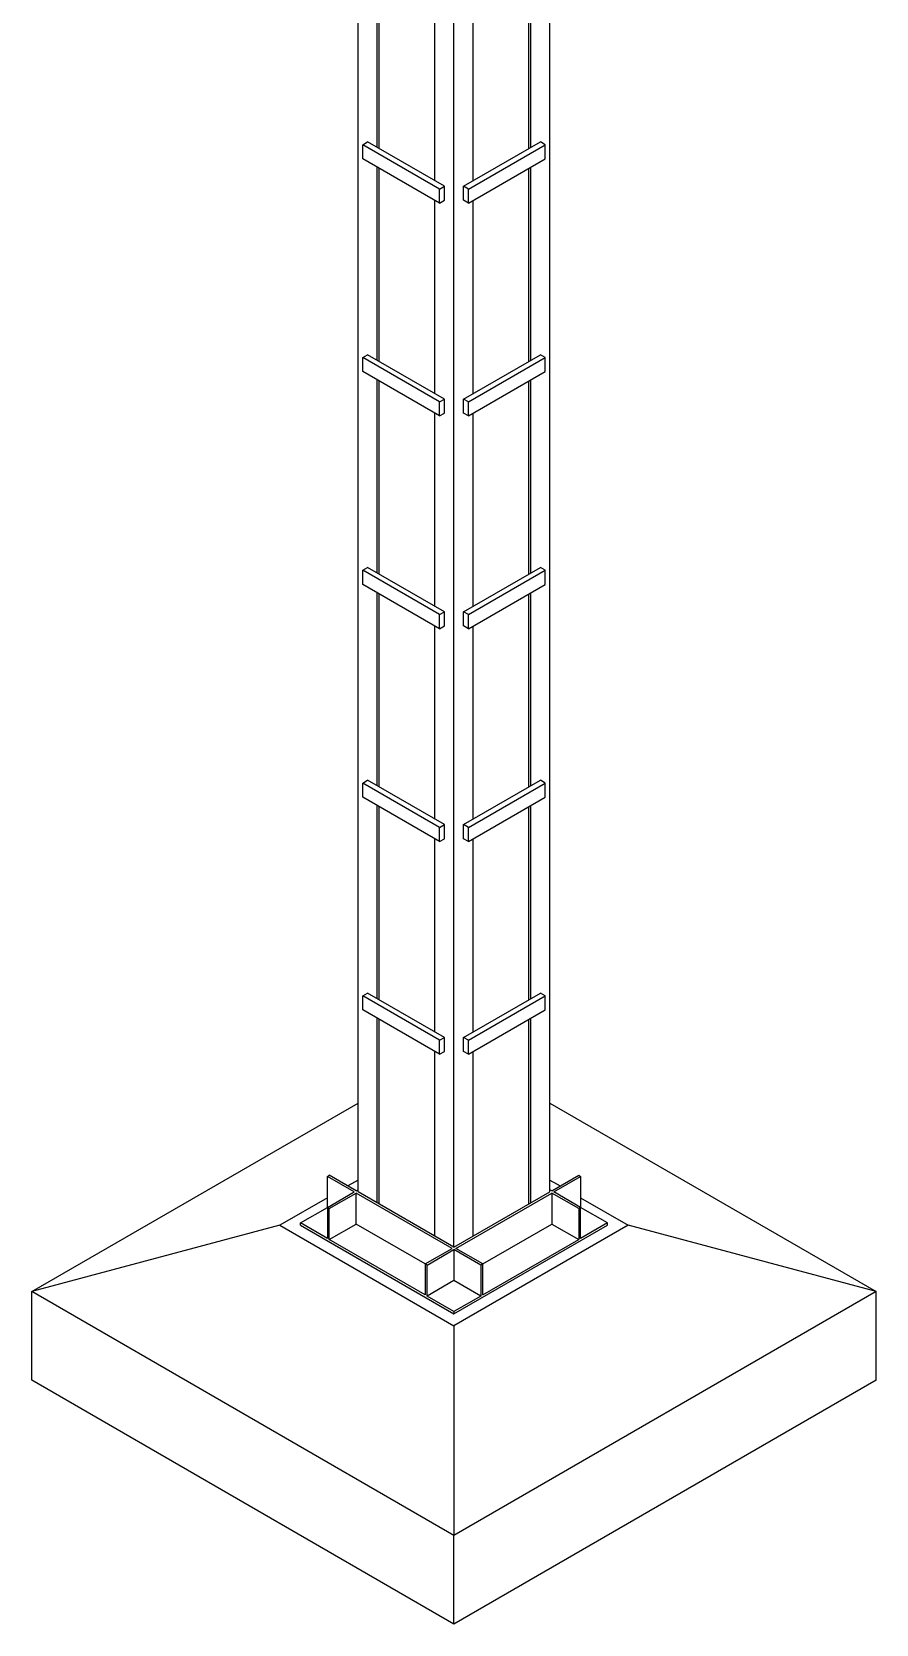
# Model space of a CAD drawing. Header units: millimetres. Extents: x 357 to 945, y 547 to 720.
# Drawn here: x 584.145 to 585.701, y 651.881 to 654.813 of the extents above; entities that cross this region are included whole.
import ezdxf

# ---------------------------------------------------------------- set-up
doc = ezdxf.new("R2010")
doc.units = ezdxf.units.MM
doc.layers.add('PLANTA-VIS', color=7, linetype='Continuous')

msp = doc.modelspace()

# ---------------------------------------------------------------- linework, layer by layer
at = {"layer": 'PLANTA-VIS', "extrusion": (6.79673e-13, 0.816497, 0.57735)}
for p, q in [((585.10001, 652.67665), (585.10001, 655.75574)), ((584.74646, 652.67665), (584.74646, 655.45857)), ((584.92323, 652.57459), (584.92323, 655.35651)), ((584.78181, 654.60026), (584.78181, 654.95588)), ((584.78535, 654.59822), (584.78535, 654.95384)), ((585.06112, 654.59822), (585.06112, 654.95384)), ((585.06466, 654.60026), (585.06466, 654.95588)), ((584.88788, 654.53902), (584.88788, 654.89465)), ((584.95859, 654.53902), (584.95859, 654.89465)), ((584.75512, 654.6053), (584.7641, 654.61049)), ((584.89654, 654.52365), (584.75512, 654.6053)), ((584.75512, 654.57938), (584.75512, 654.6053)), ((584.90552, 654.52884), (584.7641, 654.61049)), ((584.94095, 654.52884), (585.08237, 654.61049)), ((584.94993, 654.52365), (585.09135, 654.6053)), ((585.09135, 654.6053), (585.08237, 654.61049)), ((585.09135, 654.57938), (585.09135, 654.6053)), ((584.89654, 654.49773), (584.75512, 654.57938)), ((584.78181, 654.20834), (584.78181, 654.56397)), ((584.78535, 654.2063), (584.78535, 654.56192)), ((584.94993, 654.49773), (585.09135, 654.57938)), ((585.06112, 654.2063), (585.06112, 654.56192)), ((585.06466, 654.20834), (585.06466, 654.56397)), ((584.89654, 654.52365), (584.90552, 654.52884)), ((584.90552, 654.50291), (584.90552, 654.52884)), ((584.94993, 654.52365), (584.94095, 654.52884)), ((584.94095, 654.50291), (584.94095, 654.52884)), ((584.88788, 654.1471), (584.88788, 654.50273)), ((584.89654, 654.49773), (584.89654, 654.52365)), ((584.89654, 654.49773), (584.90552, 654.50291)), ((584.94993, 654.49773), (584.94095, 654.50291)), ((584.94993, 654.49773), (584.94993, 654.52365)), ((584.95859, 654.1471), (584.95859, 654.50273)), ((584.75512, 654.21338), (584.7641, 654.21857)), ((584.89654, 654.13173), (584.75512, 654.21338)), ((584.75512, 654.18746), (584.75512, 654.21338)), ((584.90552, 654.13692), (584.7641, 654.21857)), ((584.94095, 654.13692), (585.08237, 654.21857)), ((584.94993, 654.13173), (585.09135, 654.21338)), ((585.09135, 654.21338), (585.08237, 654.21857)), ((585.09135, 654.18746), (585.09135, 654.21338)), ((584.89654, 654.10581), (584.75512, 654.18746)), ((584.94993, 654.10581), (585.09135, 654.18746)), ((584.78181, 653.81642), (584.78181, 654.17205)), ((584.78535, 653.81438), (584.78535, 654.17001)), ((585.06112, 653.81438), (585.06112, 654.17001)), ((585.06466, 653.81642), (585.06466, 654.17205)), ((584.89654, 654.13173), (584.90552, 654.13692)), ((584.89654, 654.10581), (584.89654, 654.13173)), ((584.90552, 654.11099), (584.90552, 654.13692)), ((584.94993, 654.13173), (584.94095, 654.13692)), ((584.94095, 654.11099), (584.94095, 654.13692)), ((584.94993, 654.10581), (584.94993, 654.13173)), ((584.88788, 653.75519), (584.88788, 654.11081)), ((584.89654, 654.10581), (584.90552, 654.11099)), ((584.94993, 654.10581), (584.94095, 654.11099)), ((584.95859, 653.75519), (584.95859, 654.11081)), ((584.75512, 653.82146), (584.7641, 653.82665)), ((584.90552, 653.745), (584.7641, 653.82665)), ((584.94095, 653.745), (585.08237, 653.82665)), ((585.09135, 653.82146), (585.08237, 653.82665)), ((584.89654, 653.73981), (584.75512, 653.82146)), ((584.75512, 653.79554), (584.75512, 653.82146)), ((584.89654, 653.71389), (584.75512, 653.79554)), ((584.94993, 653.73981), (585.09135, 653.82146)), ((584.94993, 653.71389), (585.09135, 653.79554)), ((585.09135, 653.79554), (585.09135, 653.82146)), ((584.78181, 653.4245), (584.78181, 653.78013)), ((584.78535, 653.42246), (584.78535, 653.77809)), ((585.06112, 653.42246), (585.06112, 653.77809)), ((585.06466, 653.4245), (585.06466, 653.78013)), ((584.89654, 653.73981), (584.90552, 653.745)), ((584.89654, 653.71389), (584.89654, 653.73981)), ((584.90552, 653.71908), (584.90552, 653.745)), ((584.94993, 653.73981), (584.94095, 653.745)), ((584.94095, 653.71908), (584.94095, 653.745)), ((584.94993, 653.71389), (584.94993, 653.73981)), ((584.88788, 653.36327), (584.88788, 653.71889)), ((584.89654, 653.71389), (584.90552, 653.71908)), ((584.94993, 653.71389), (584.94095, 653.71908)), ((584.95859, 653.36327), (584.95859, 653.71889)), ((584.75512, 653.42955), (584.7641, 653.43473)), ((584.89654, 653.3479), (584.75512, 653.42955)), ((584.75512, 653.40362), (584.75512, 653.42955)), ((584.90552, 653.35308), (584.7641, 653.43473)), ((584.94095, 653.35308), (585.08237, 653.43473)), ((584.94993, 653.3479), (585.09135, 653.42955)), ((585.09135, 653.42955), (585.08237, 653.43473)), ((585.09135, 653.40362), (585.09135, 653.42955)), ((584.89654, 653.32197), (584.75512, 653.40362)), ((584.78181, 653.03259), (584.78181, 653.38821)), ((584.78535, 653.03054), (584.78535, 653.38617)), ((584.94993, 653.32197), (585.09135, 653.40362)), ((585.06112, 653.03054), (585.06112, 653.38617)), ((585.06466, 653.03259), (585.06466, 653.38821)), ((584.89654, 653.3479), (584.90552, 653.35308)), ((584.90552, 653.32716), (584.90552, 653.35308)), ((584.94993, 653.3479), (584.94095, 653.35308)), ((584.94095, 653.32716), (584.94095, 653.35308)), ((584.88788, 652.97135), (584.88788, 653.32697)), ((584.89654, 653.32197), (584.89654, 653.3479)), ((584.89654, 653.32197), (584.90552, 653.32716)), ((584.94993, 653.32197), (584.94095, 653.32716)), ((584.94993, 653.32197), (584.94993, 653.3479)), ((584.95859, 652.97135), (584.95859, 653.32697)), ((584.75512, 653.03763), (584.7641, 653.04281)), ((584.89654, 652.95598), (584.75512, 653.03763)), ((584.75512, 653.0117), (584.75512, 653.03763)), ((584.90552, 652.96116), (584.7641, 653.04281)), ((584.94095, 652.96116), (585.08237, 653.04281)), ((584.94993, 652.95598), (585.09135, 653.03763)), ((585.09135, 653.03763), (585.08237, 653.04281)), ((585.09135, 653.0117), (585.09135, 653.03763)), ((584.89654, 652.93005), (584.75512, 653.0117)), ((584.94993, 652.93005), (585.09135, 653.0117)), ((584.78181, 652.65624), (584.78181, 652.99629)), ((584.78535, 652.6542), (584.78535, 652.99425)), ((585.06112, 652.6542), (585.06112, 652.99425)), ((585.06466, 652.65624), (585.06466, 652.99629)), ((584.89654, 652.95598), (584.90552, 652.96116)), ((584.89654, 652.93005), (584.89654, 652.95598)), ((584.90552, 652.93524), (584.90552, 652.96116)), ((584.94993, 652.95598), (584.94095, 652.96116)), ((584.94095, 652.93524), (584.94095, 652.96116)), ((584.94993, 652.93005), (584.94993, 652.95598)), ((584.88788, 652.595), (584.88788, 652.93506)), ((584.89654, 652.93005), (584.90552, 652.93524)), ((584.94993, 652.93005), (584.94095, 652.93524)), ((584.95859, 652.595), (584.95859, 652.93506)), ((584.14542, 652.49294), (584.74646, 652.83995)), ((585.10001, 652.83995), (585.70105, 652.49294)), ((584.68989, 652.70523), (584.69342, 652.70727)), ((584.73939, 652.67665), (584.68989, 652.70523)), ((584.68989, 652.64807), (584.68989, 652.70523)), ((584.74292, 652.67869), (584.69342, 652.70727)), ((584.74646, 652.69851), (584.72752, 652.68758)), ((584.74292, 652.67869), (584.74646, 652.68073)), ((585.10001, 652.69851), (585.11894, 652.68758)), ((585.10355, 652.67869), (585.10001, 652.68073)), ((585.10355, 652.67869), (585.15304, 652.70727)), ((585.10708, 652.67665), (585.15658, 652.70523)), ((585.15304, 652.70727), (585.15658, 652.70523)), ((585.15658, 652.70523), (585.15658, 652.64807)), ((584.68989, 652.66585), (584.60252, 652.61541)), ((584.68989, 652.64807), (584.73939, 652.67665)), ((584.69342, 652.64603), (584.74292, 652.67461)), ((584.9197, 652.57255), (584.74292, 652.67461)), ((584.74292, 652.61745), (584.74292, 652.67461)), ((584.92323, 652.57459), (584.74646, 652.67665)), ((584.92323, 652.57459), (585.10001, 652.67665)), ((584.92677, 652.57255), (585.10355, 652.67461)), ((585.15304, 652.64603), (585.10355, 652.67461)), ((585.10355, 652.67461), (585.10355, 652.61745)), ((585.15658, 652.64807), (585.10708, 652.67665)), ((585.15658, 652.66585), (585.24394, 652.61541)), ((584.64039, 652.6195), (584.68989, 652.64807)), ((584.69342, 652.64603), (584.68989, 652.64807)), ((584.68989, 652.64807), (584.68989, 652.59092)), ((584.69342, 652.58888), (584.69342, 652.64603)), ((585.15658, 652.64807), (585.15304, 652.64603)), ((585.15304, 652.64603), (585.15304, 652.58888)), ((585.20608, 652.6195), (585.15658, 652.64807)), ((585.15658, 652.59092), (585.15658, 652.64807)), ((584.60252, 652.61541), (584.14542, 652.49294)), ((584.60252, 652.61541), (584.92323, 652.43025)), ((584.68989, 652.59092), (584.64039, 652.6195)), ((584.64039, 652.61541), (584.64039, 652.6195)), ((584.64039, 652.61541), (584.92323, 652.45211)), ((584.69342, 652.58888), (584.74292, 652.61745)), ((584.8702, 652.54397), (584.74292, 652.61745)), ((584.92323, 652.45211), (585.20608, 652.61541)), ((585.24394, 652.61541), (584.92323, 652.43025)), ((584.97627, 652.54397), (585.10355, 652.61745)), ((585.10355, 652.61745), (585.15304, 652.58888)), ((585.20608, 652.6195), (585.15658, 652.59092)), ((585.20608, 652.61541), (585.20608, 652.6195)), ((585.70105, 652.49294), (585.24394, 652.61541)), ((584.8702, 652.48681), (584.69342, 652.58888)), ((584.8702, 652.54397), (584.9197, 652.57255)), ((584.87374, 652.54193), (584.92323, 652.57051)), ((584.97273, 652.54193), (584.92323, 652.57051)), ((584.92323, 652.57051), (584.92323, 652.51335)), ((584.97627, 652.54397), (584.92677, 652.57255)), ((584.97627, 652.48681), (585.15304, 652.58888)), ((584.87374, 652.54193), (584.8702, 652.54397)), ((584.8702, 652.54397), (584.8702, 652.48681)), ((584.87374, 652.48477), (584.87374, 652.54193)), ((584.97627, 652.54397), (584.97273, 652.54193)), ((584.97273, 652.54193), (584.97273, 652.48477)), ((584.97627, 652.48681), (584.97627, 652.54397)), ((584.92323, 652.51335), (584.87374, 652.48477)), ((584.97273, 652.48477), (584.92323, 652.51335)), ((584.14542, 652.32964), (584.14542, 652.49294)), ((584.92323, 652.04387), (584.14542, 652.49294)), ((584.92323, 652.4562), (584.87374, 652.48477)), ((585.70105, 652.49294), (584.92323, 652.04387)), ((584.97273, 652.48477), (584.92323, 652.4562)), ((585.70105, 652.32964), (585.70105, 652.49294)), ((584.92323, 652.4562), (584.92323, 652.45211)), ((584.92323, 652.43025), (584.92323, 652.04387)), ((584.92323, 651.88057), (584.14542, 652.32964)), ((585.70105, 652.32964), (584.92323, 651.88057)), ((584.92323, 651.88057), (584.92323, 652.04387))]:
    msp.add_line(p, q, dxfattribs=at)

doc.saveas('drawing.dxf')
